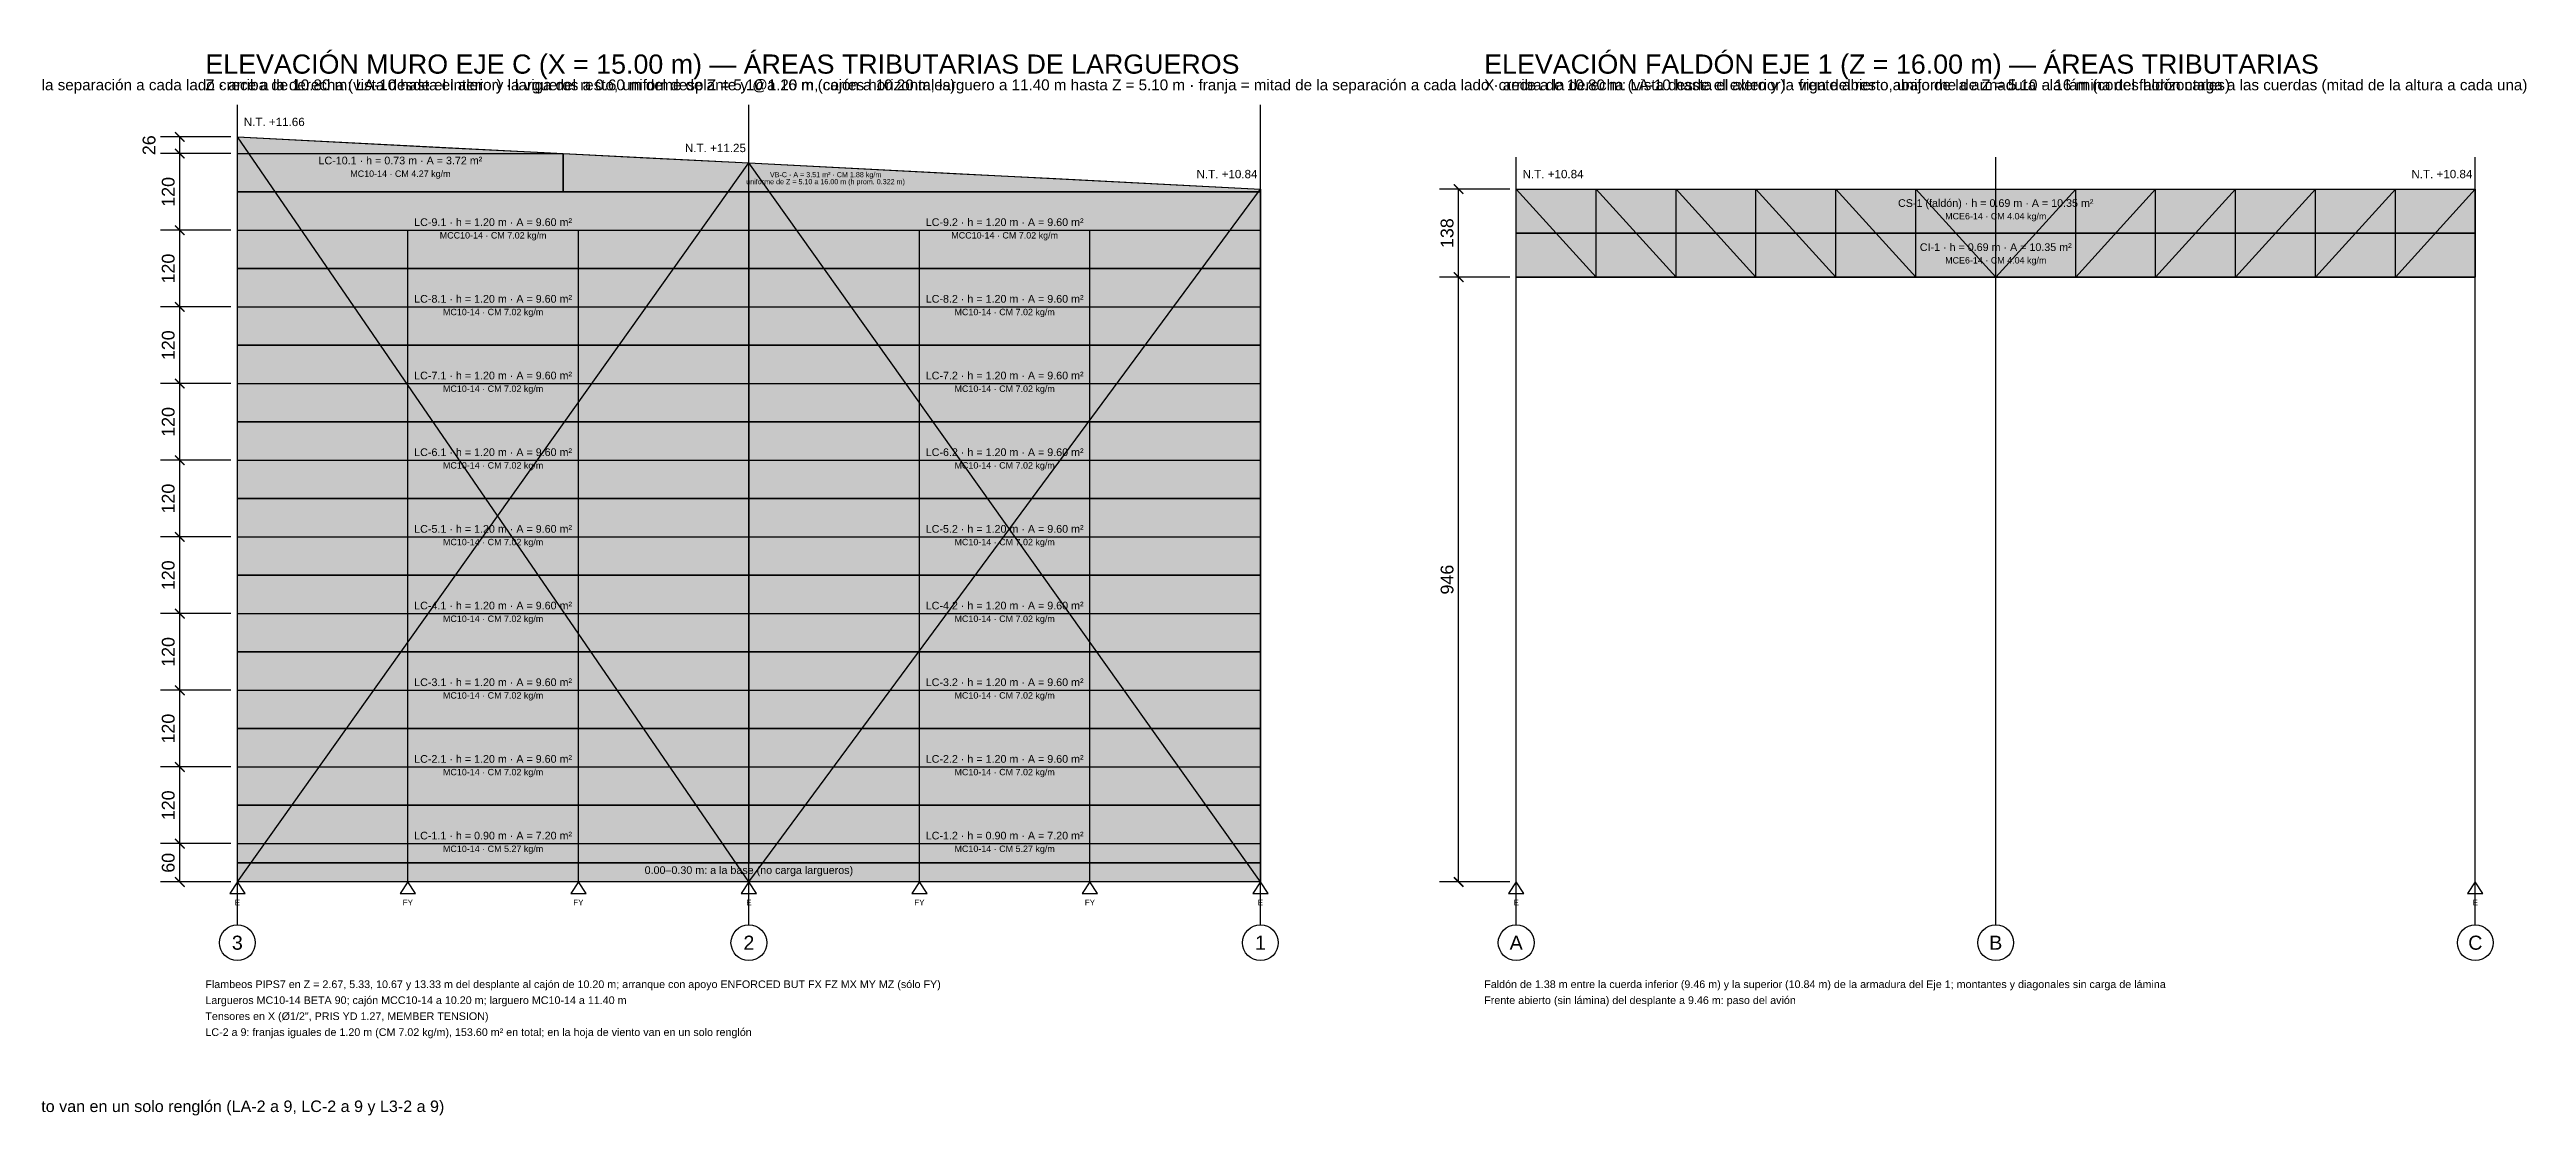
# Model space of a CAD drawing. Header units: metres. Extents: x -2.5 to 75.8, y -37.7 to 2.5.
# Drawn here: x 37.06 to 75.8, y -37.65 to -20.97 of the extents above; entities that cross this region are included whole.
import ezdxf
from ezdxf.enums import TextEntityAlignment as Align

# ---------------------------------------------------------------- set-up
doc = ezdxf.new("R2010")
doc.units = ezdxf.units.M
for name, color, linetype in [('APOYOS', 6, 'Continuous'), ('AT-MUROS', 130, 'Continuous'), ('AT-NO-CARGA', 9, 'Continuous'), ('AT-VIGAS', 30, 'Continuous'), ('C-14', 30, 'Continuous'), ('COLUMNAS', 7, 'Continuous'), ('COTAS', 3, 'Continuous'), ('EJES', 8, 'Continuous'), ('MC10-14', 40, 'Continuous'), ('MCC10-14', 5, 'Continuous'), ('MCE10-14', 3, 'Continuous'), ('MCE6-14', 30, 'Continuous'), ('PIPS7', 8, 'Continuous'), ('TENSORES', 1, 'Continuous'), ('TEXTO', 7, 'Continuous'), ('TEXTO-AT', 250, 'Continuous'), ('TITULOS', 2, 'Continuous')]:
    doc.layers.add(name, color=color, linetype=linetype)
doc.styles.add('ARIAL', font='arial.ttf')
doc.dimstyles.new('AT-CM', dxfattribs={"dimtxt": 0.2, "dimasz": 0.15, "dimexe": 0.3, "dimexo": 0.1, "dimgap": 0.08, "dimtad": 1, "dimdec": 0, "dimlfac": 100, "dimtxsty": 'ARIAL', "dimblk": 'ARCHTICK', "dimcen": 2.5, "dimazin": 3, "dimtfac": 1, "dimtmove": 0, "dimatfit": 3})

# ---------------------------------------------------------------- blocks, each defined once
blk = doc.blocks.new('_ARCHTICK')
at = {"color": 0, "linetype": 'BYBLOCK', "const_width": 0.15}
blk.add_lwpolyline([(-0.5, -0.5), (0.5, 0.5)], dxfattribs=at)

msp = doc.modelspace()

# ---------------------------------------------------------------- hatches: boundary and pattern name
at = {"layer": 'AT-MUROS'}
for color, points in [(254, [(40, -23.2), (40, -22.34), (45.098, -22.6), (45.098, -23.2)]), (151, [(40, -24.4), (40, -23.2), (48, -23.2), (48, -24.4)]), (151, [(48, -24.4), (48, -23.2), (56, -23.2), (56, -24.4)]), (254, [(40, -25.6), (40, -24.4), (48, -24.4), (48, -25.6)]), (254, [(48, -25.6), (48, -24.4), (56, -24.4), (56, -25.6)]), (151, [(40, -26.8), (40, -25.6), (48, -25.6), (48, -26.8)]), (151, [(48, -26.8), (48, -25.6), (56, -25.6), (56, -26.8)]), (254, [(40, -28), (40, -26.8), (48, -26.8), (48, -28)]), (254, [(48, -28), (48, -26.8), (56, -26.8), (56, -28)]), (151, [(40, -29.2), (40, -28), (48, -28), (48, -29.2)]), (151, [(48, -29.2), (48, -28), (56, -28), (56, -29.2)]), (254, [(40, -30.4), (40, -29.2), (48, -29.2), (48, -30.4)]), (254, [(48, -30.4), (48, -29.2), (56, -29.2), (56, -30.4)]), (151, [(40, -31.6), (40, -30.4), (48, -30.4), (48, -31.6)]), (151, [(48, -31.6), (48, -30.4), (56, -30.4), (56, -31.6)]), (254, [(40, -32.8), (40, -31.6), (48, -31.6), (48, -32.8)]), (254, [(48, -32.8), (48, -31.6), (56, -31.6), (56, -32.8)]), (151, [(40, -33.7), (40, -32.8), (48, -32.8), (48, -33.7)]), (151, [(48, -33.7), (48, -32.8), (56, -32.8), (56, -33.7)])]:
    msp.add_hatch(color=color, dxfattribs=at).paths.add_polyline_path(points)
at = {"layer": 'AT-NO-CARGA'}
msp.add_hatch(color=254, dxfattribs=at).paths.add_polyline_path([(40, -34), (40, -33.7), (56, -33.7), (56, -34)])
at = {"layer": 'AT-VIGAS'}
for color, points in [(31, [(45.098, -23.2), (45.098, -22.6), (48, -22.748), (56, -23.156), (56, -23.2)]), (31, [(60, -23.846), (60, -23.156), (75, -23.156), (75, -23.846)]), (41, [(60, -24.536), (60, -23.846), (75, -23.846), (75, -24.536)])]:
    msp.add_hatch(color=color, dxfattribs=at).paths.add_polyline_path(points)

# ---------------------------------------------------------------- linework, layer by layer
at = {"layer": 'APOYOS'}
for points in [[(40, -34), (39.88, -34.18), (40.12, -34.18)], [(42.66667, -34), (42.54667, -34.18), (42.78667, -34.18)], [(45.33333, -34), (45.21333, -34.18), (45.45333, -34.18)], [(48, -34), (47.88, -34.18), (48.12, -34.18)], [(50.6667, -34), (50.5467, -34.18), (50.7867, -34.18)], [(53.3333, -34), (53.2133, -34.18), (53.4533, -34.18)], [(56, -34), (55.88, -34.18), (56.12, -34.18)], [(60, -34), (59.88, -34.18), (60.12, -34.18)], [(75, -34), (74.88, -34.18), (75.12, -34.18)]]:
    msp.add_lwpolyline(points, close=True, dxfattribs=at)
at = {"layer": 'AT-MUROS'}
for points in [[(40, -23.2), (40, -22.34), (45.098, -22.6), (45.098, -23.2)], [(40, -24.4), (40, -23.2), (48, -23.2), (48, -24.4)], [(48, -24.4), (48, -23.2), (56, -23.2), (56, -24.4)], [(40, -25.6), (40, -24.4), (48, -24.4), (48, -25.6)], [(48, -25.6), (48, -24.4), (56, -24.4), (56, -25.6)], [(40, -26.8), (40, -25.6), (48, -25.6), (48, -26.8)], [(48, -26.8), (48, -25.6), (56, -25.6), (56, -26.8)], [(40, -28), (40, -26.8), (48, -26.8), (48, -28)], [(48, -28), (48, -26.8), (56, -26.8), (56, -28)], [(40, -29.2), (40, -28), (48, -28), (48, -29.2)], [(48, -29.2), (48, -28), (56, -28), (56, -29.2)], [(40, -30.4), (40, -29.2), (48, -29.2), (48, -30.4)], [(48, -30.4), (48, -29.2), (56, -29.2), (56, -30.4)], [(40, -31.6), (40, -30.4), (48, -30.4), (48, -31.6)], [(48, -31.6), (48, -30.4), (56, -30.4), (56, -31.6)], [(40, -32.8), (40, -31.6), (48, -31.6), (48, -32.8)], [(48, -32.8), (48, -31.6), (56, -31.6), (56, -32.8)], [(40, -33.7), (40, -32.8), (48, -32.8), (48, -33.7)], [(48, -33.7), (48, -32.8), (56, -32.8), (56, -33.7)]]:
    msp.add_lwpolyline(points, close=True, dxfattribs=at)
at = {"layer": 'AT-NO-CARGA'}
msp.add_lwpolyline([(40, -34), (40, -33.7), (56, -33.7), (56, -34)], close=True, dxfattribs=at)
at = {"layer": 'AT-VIGAS'}
for points in [[(45.098, -23.2), (45.098, -22.6), (48, -22.748), (56, -23.156), (56, -23.2)], [(60, -23.846), (60, -23.156), (75, -23.156), (75, -23.846)], [(60, -24.536), (60, -23.846), (75, -23.846), (75, -24.536)]]:
    msp.add_lwpolyline(points, close=True, dxfattribs=at)
at = {"layer": 'C-14'}
for p, q in [((60, -23.156), (61.25, -24.536)), ((61.25, -24.536), (61.25, -23.156)), ((61.25, -23.156), (62.5, -24.536)), ((62.5, -24.536), (62.5, -23.156)), ((62.5, -23.156), (63.75, -24.536)), ((63.75, -24.536), (63.75, -23.156)), ((63.75, -23.156), (65, -24.536)), ((65, -24.536), (65, -23.156)), ((65, -23.156), (66.25, -24.536)), ((66.25, -24.536), (66.25, -23.156)), ((66.25, -23.156), (67.5, -24.536)), ((67.5, -24.536), (67.5, -23.156)), ((68.75, -23.156), (67.5, -24.536)), ((68.75, -24.536), (68.75, -23.156)), ((70, -23.156), (68.75, -24.536)), ((70, -24.536), (70, -23.156)), ((71.25, -23.156), (70, -24.536)), ((71.25, -24.536), (71.25, -23.156)), ((72.5, -23.156), (71.25, -24.536)), ((72.5, -24.536), (72.5, -23.156)), ((73.75, -23.156), (72.5, -24.536)), ((73.75, -24.536), (73.75, -23.156)), ((75, -23.156), (73.75, -24.536))]:
    msp.add_line(p, q, dxfattribs=at)
at = {"layer": 'COLUMNAS'}
for p, q in [((40, -22.6), (40, -22.34)), ((40, -23.8), (40, -22.6)), ((48, -23.8), (48, -22.748)), ((56, -23.8), (56, -23.156)), ((60, -23.8), (60, -23.156)), ((75, -23.8), (75, -23.156)), ((40, -25), (40, -23.8)), ((48, -24.128), (48, -23.8)), ((56, -24.536), (56, -23.8)), ((60, -24.536), (60, -23.8)), ((75, -24.536), (75, -23.8)), ((48, -25), (48, -24.128)), ((56, -25), (56, -24.536)), ((60, -25), (60, -24.536)), ((75, -25), (75, -24.536)), ((40, -26.2), (40, -25)), ((48, -26.2), (48, -25)), ((56, -26.2), (56, -25)), ((60, -26.2), (60, -25)), ((75, -26.2), (75, -25)), ((40, -27.4), (40, -26.2)), ((48, -27.4), (48, -26.2)), ((56, -27.4), (56, -26.2)), ((60, -27.4), (60, -26.2)), ((75, -27.4), (75, -26.2)), ((40, -28.6), (40, -27.4)), ((48, -28.6), (48, -27.4)), ((56, -28.6), (56, -27.4)), ((60, -28.6), (60, -27.4)), ((75, -28.6), (75, -27.4)), ((40, -29.8), (40, -28.6)), ((48, -29.8), (48, -28.6)), ((56, -29.8), (56, -28.6)), ((60, -29.8), (60, -28.6)), ((75, -29.8), (75, -28.6)), ((40, -31), (40, -29.8)), ((48, -31), (48, -29.8)), ((56, -31), (56, -29.8)), ((60, -31), (60, -29.8)), ((75, -31), (75, -29.8)), ((40, -32.2), (40, -31)), ((48, -32.2), (48, -31)), ((56, -32.2), (56, -31)), ((60, -32.2), (60, -31)), ((75, -32.2), (75, -31)), ((40, -33.4), (40, -32.2)), ((48, -33.4), (48, -32.2)), ((56, -33.4), (56, -32.2)), ((60, -33.4), (60, -32.2)), ((75, -33.4), (75, -32.2)), ((40, -34), (40, -33.4)), ((48, -34), (48, -33.4)), ((56, -34), (56, -33.4)), ((60, -34), (60, -33.4)), ((75, -34), (75, -33.4))]:
    msp.add_line(p, q, dxfattribs=at)
at = {"layer": 'EJES'}
for p, q in [((40, -34.67), (40, -21.84)), ((48, -34.67), (48, -21.84)), ((56, -34.67), (56, -21.84)), ((60, -34.67), (60, -22.656)), ((67.5, -34.67), (67.5, -22.656)), ((75, -34.67), (75, -22.656))]:
    msp.add_line(p, q, dxfattribs=at)
for centre in [(40, -34.95), (48, -34.95), (56, -34.95), (60, -34.95), (67.5, -34.95), (75, -34.95)]:
    msp.add_circle(centre, 0.28, dxfattribs=at)
at = {"layer": 'MC10-14'}
for p, q in [((40, -22.6), (42.66667, -22.6)), ((42.66667, -22.6), (45.09804, -22.6)), ((40, -25), (42.66667, -25)), ((42.66667, -25), (45.33333, -25)), ((45.33333, -25), (48, -25)), ((48, -25), (50.6667, -25)), ((50.6667, -25), (53.3333, -25)), ((53.3333, -25), (56, -25)), ((40, -26.2), (42.66667, -26.2)), ((42.66667, -26.2), (45.33333, -26.2)), ((45.33333, -26.2), (48, -26.2)), ((48, -26.2), (50.6667, -26.2)), ((50.6667, -26.2), (53.3333, -26.2)), ((53.3333, -26.2), (56, -26.2)), ((40, -27.4), (42.66667, -27.4)), ((42.66667, -27.4), (45.33333, -27.4)), ((45.33333, -27.4), (48, -27.4)), ((48, -27.4), (50.6667, -27.4)), ((50.6667, -27.4), (53.3333, -27.4)), ((53.3333, -27.4), (56, -27.4)), ((40, -28.6), (42.66667, -28.6)), ((42.66667, -28.6), (45.33333, -28.6)), ((45.33333, -28.6), (48, -28.6)), ((48, -28.6), (50.6667, -28.6)), ((50.6667, -28.6), (53.3333, -28.6)), ((53.3333, -28.6), (56, -28.6)), ((40, -29.8), (42.66667, -29.8)), ((42.66667, -29.8), (45.33333, -29.8)), ((45.33333, -29.8), (48, -29.8)), ((48, -29.8), (50.6667, -29.8)), ((50.6667, -29.8), (53.3333, -29.8)), ((53.3333, -29.8), (56, -29.8)), ((40, -31), (42.66667, -31)), ((42.66667, -31), (45.33333, -31)), ((45.33333, -31), (48, -31)), ((48, -31), (50.6667, -31)), ((50.6667, -31), (53.3333, -31)), ((53.3333, -31), (56, -31)), ((40, -32.2), (42.66667, -32.2)), ((42.66667, -32.2), (45.33333, -32.2)), ((45.33333, -32.2), (48, -32.2)), ((48, -32.2), (50.6667, -32.2)), ((50.6667, -32.2), (53.3333, -32.2)), ((53.3333, -32.2), (56, -32.2)), ((40, -33.4), (42.66667, -33.4)), ((42.66667, -33.4), (45.33333, -33.4)), ((45.33333, -33.4), (48, -33.4)), ((48, -33.4), (50.6667, -33.4)), ((50.6667, -33.4), (53.3333, -33.4)), ((53.3333, -33.4), (56, -33.4))]:
    msp.add_line(p, q, dxfattribs=at)
at = {"layer": 'MCC10-14'}
for p, q in [((40, -23.8), (42.66667, -23.8)), ((42.66667, -23.8), (45.33333, -23.8)), ((45.33333, -23.8), (48, -23.8)), ((48, -23.8), (50.6667, -23.8)), ((50.6667, -23.8), (53.3333, -23.8)), ((53.3333, -23.8), (56, -23.8))]:
    msp.add_line(p, q, dxfattribs=at)
at = {"layer": 'MCE10-14'}
for p, q in [((40, -22.34), (41.6, -22.4216)), ((41.6, -22.4216), (43.2, -22.5032)), ((43.2, -22.5032), (44.8, -22.5848)), ((44.8, -22.5848), (45.09804, -22.6)), ((45.09804, -22.6), (46.4, -22.6664)), ((46.4, -22.6664), (48, -22.748)), ((48, -22.748), (49.6, -22.8296)), ((49.6, -22.8296), (51.2, -22.9112)), ((51.2, -22.9112), (52.8, -22.9928)), ((52.8, -22.9928), (54.4, -23.0744)), ((54.4, -23.0744), (56, -23.156))]:
    msp.add_line(p, q, dxfattribs=at)
at = {"layer": 'MCE6-14'}
for p, q in [((60, -23.156), (61.25, -23.156)), ((61.25, -23.156), (62.5, -23.156)), ((62.5, -23.156), (63.75, -23.156)), ((63.75, -23.156), (65, -23.156)), ((65, -23.156), (66.25, -23.156)), ((66.25, -23.156), (67.5, -23.156)), ((67.5, -23.156), (68.75, -23.156)), ((68.75, -23.156), (70, -23.156)), ((70, -23.156), (71.25, -23.156)), ((71.25, -23.156), (72.5, -23.156)), ((72.5, -23.156), (73.75, -23.156)), ((73.75, -23.156), (75, -23.156)), ((60, -24.536), (61.25, -24.536)), ((61.25, -24.536), (62.5, -24.536)), ((62.5, -24.536), (63.75, -24.536)), ((63.75, -24.536), (65, -24.536)), ((65, -24.536), (66.25, -24.536)), ((66.25, -24.536), (67.5, -24.536)), ((67.5, -24.536), (68.75, -24.536)), ((68.75, -24.536), (70, -24.536)), ((70, -24.536), (71.25, -24.536)), ((71.25, -24.536), (72.5, -24.536)), ((72.5, -24.536), (73.75, -24.536)), ((73.75, -24.536), (75, -24.536))]:
    msp.add_line(p, q, dxfattribs=at)
at = {"layer": 'PIPS7'}
for p, q in [((42.66667, -25), (42.66667, -23.8)), ((45.33333, -25), (45.33333, -23.8)), ((50.6667, -25), (50.6667, -23.8)), ((53.3333, -25), (53.3333, -23.8)), ((42.66667, -26.2), (42.66667, -25)), ((45.33333, -26.2), (45.33333, -25)), ((50.6667, -26.2), (50.6667, -25)), ((53.3333, -26.2), (53.3333, -25)), ((42.66667, -27.4), (42.66667, -26.2)), ((45.33333, -27.4), (45.33333, -26.2)), ((50.6667, -27.4), (50.6667, -26.2)), ((53.3333, -27.4), (53.3333, -26.2)), ((42.66667, -28.6), (42.66667, -27.4)), ((45.33333, -28.6), (45.33333, -27.4)), ((50.6667, -28.6), (50.6667, -27.4)), ((53.3333, -28.6), (53.3333, -27.4)), ((42.66667, -29.8), (42.66667, -28.6)), ((45.33333, -29.8), (45.33333, -28.6)), ((50.6667, -29.8), (50.6667, -28.6)), ((53.3333, -29.8), (53.3333, -28.6)), ((42.66667, -31), (42.66667, -29.8)), ((45.33333, -31), (45.33333, -29.8)), ((50.6667, -31), (50.6667, -29.8)), ((53.3333, -31), (53.3333, -29.8)), ((42.66667, -32.2), (42.66667, -31)), ((45.33333, -32.2), (45.33333, -31)), ((50.6667, -32.2), (50.6667, -31)), ((53.3333, -32.2), (53.3333, -31)), ((42.66667, -33.4), (42.66667, -32.2)), ((45.33333, -33.4), (45.33333, -32.2)), ((50.6667, -33.4), (50.6667, -32.2)), ((53.3333, -33.4), (53.3333, -32.2)), ((42.66667, -34), (42.66667, -33.4)), ((45.33333, -34), (45.33333, -33.4)), ((50.6667, -34), (50.6667, -33.4)), ((53.3333, -34), (53.3333, -33.4))]:
    msp.add_line(p, q, dxfattribs=at)
at = {"layer": 'TENSORES'}
for p, q in [((48, -34), (40, -22.34)), ((40, -34), (48, -22.748)), ((56, -34), (48, -22.748)), ((48, -34), (56, -23.156))]:
    msp.add_line(p, q, dxfattribs=at)

# ---------------------------------------------------------------- texts
at = {"layer": 'APOYOS', "style": 'ARIAL'}
for s, p in [('E', (40, -34.32)), ('FY', (42.66667, -34.32)), ('FY', (45.33333, -34.32)), ('E', (48, -34.32)), ('FY', (50.6667, -34.32)), ('FY', (53.3333, -34.32)), ('E', (56, -34.32)), ('E', (60, -34.32)), ('E', (75, -34.32))]:
    msp.add_text(s, height=0.09, dxfattribs=at).set_placement(p, align=Align.MIDDLE_CENTER)
at = {"layer": 'EJES', "style": 'ARIAL'}
for s, p in [('3', (40, -34.95)), ('2', (48, -34.95)), ('1', (56, -34.95)), ('A', (60, -34.95)), ('B', (67.5, -34.95)), ('C', (75, -34.95))]:
    msp.add_text(s, height=0.22, dxfattribs=at).set_placement(p, align=Align.MIDDLE_CENTER)
at = {"layer": 'TEXTO', "style": 'ARIAL'}
for s, height, p in [('N.T. +11.66', 0.13, (40.1, -22.17)), ('N.T. +11.25', 0.13, (47, -22.578)), ('N.T. +10.84', 0.13, (55, -22.986)), ('N.T. +10.84', 0.13, (60.1, -22.986)), ('N.T. +10.84', 0.13, (74, -22.986)), ('NOSE DOCK H1 (ND1) · áreas tributarias del modelo 001_NOSE_DOCK_H1_R1.2.STD · cotas en cm (dibujo en metros) · CM techo 19.32 kg/m² · CV techo 20 kg/m² · CM muros 5.85 kg/m² · las mismas franjas aplican a viento (Excel 001_SISMO_VIENTO_SALVADOR_1.1, hoja VIENTO NTDV-97) · franjas de 1.20 m (CM 7.02 kg/m) en la hoja de viento van en un solo renglón (LA-2 a 9, LC-2 a 9 y L3-2 a 9)', 0.18, (-2.5, -37.6))]:
    msp.add_text(s, height=height, dxfattribs=at).set_placement(p)
at = {"layer": 'TEXTO-AT', "style": 'ARIAL'}
for s, p in [('LC-10.1 · h = 0.73 m · A = 3.72 m²', (42.55, -22.805)), ('LC-9.1 · h = 1.20 m · A = 9.60 m²', (44, -23.77)), ('LC-9.2 · h = 1.20 m · A = 9.60 m²', (52, -23.77)), ('CS-1 (faldón) · h = 0.69 m · A = 10.35 m²', (67.5, -23.471)), ('CI-1 · h = 0.69 m · A = 10.35 m²', (67.5, -24.161)), ('LC-8.1 · h = 1.20 m · A = 9.60 m²', (44, -24.97)), ('LC-8.2 · h = 1.20 m · A = 9.60 m²', (52, -24.97)), ('LC-7.1 · h = 1.20 m · A = 9.60 m²', (44, -26.17)), ('LC-7.2 · h = 1.20 m · A = 9.60 m²', (52, -26.17)), ('LC-6.1 · h = 1.20 m · A = 9.60 m²', (44, -27.37)), ('LC-6.2 · h = 1.20 m · A = 9.60 m²', (52, -27.37)), ('LC-5.1 · h = 1.20 m · A = 9.60 m²', (44, -28.57)), ('LC-5.2 · h = 1.20 m · A = 9.60 m²', (52, -28.57)), ('LC-4.1 · h = 1.20 m · A = 9.60 m²', (44, -29.77)), ('LC-4.2 · h = 1.20 m · A = 9.60 m²', (52, -29.77)), ('LC-3.1 · h = 1.20 m · A = 9.60 m²', (44, -30.97)), ('LC-3.2 · h = 1.20 m · A = 9.60 m²', (52, -30.97)), ('LC-2.1 · h = 1.20 m · A = 9.60 m²', (44, -32.17)), ('LC-2.2 · h = 1.20 m · A = 9.60 m²', (52, -32.17)), ('LC-1.1 · h = 0.90 m · A = 7.20 m²', (44, -33.37)), ('LC-1.2 · h = 0.90 m · A = 7.20 m²', (52, -33.37)), ('0.00–0.30 m: a la base (no carga largueros)', (48, -33.91))]:
    msp.add_text(s, height=0.12, dxfattribs=at).set_placement(p, align=Align.BOTTOM_CENTER)
for s, p in [('MC10-14 · CM 4.27 kg/m', (42.55, -22.865)), ('MCE6-14 · CM 4.04 kg/m', (67.5, -23.531)), ('MCC10-14 · CM 7.02 kg/m', (44, -23.83)), ('MCC10-14 · CM 7.02 kg/m', (52, -23.83)), ('MCE6-14 · CM 4.04 kg/m', (67.5, -24.221)), ('MC10-14 · CM 7.02 kg/m', (44, -25.03)), ('MC10-14 · CM 7.02 kg/m', (52, -25.03)), ('MC10-14 · CM 7.02 kg/m', (44, -26.23)), ('MC10-14 · CM 7.02 kg/m', (52, -26.23)), ('MC10-14 · CM 7.02 kg/m', (44, -27.43)), ('MC10-14 · CM 7.02 kg/m', (52, -27.43)), ('MC10-14 · CM 7.02 kg/m', (44, -28.63)), ('MC10-14 · CM 7.02 kg/m', (52, -28.63)), ('MC10-14 · CM 7.02 kg/m', (44, -29.83)), ('MC10-14 · CM 7.02 kg/m', (52, -29.83)), ('MC10-14 · CM 7.02 kg/m', (44, -31.03)), ('MC10-14 · CM 7.02 kg/m', (52, -31.03)), ('MC10-14 · CM 7.02 kg/m', (44, -32.23)), ('MC10-14 · CM 7.02 kg/m', (52, -32.23)), ('MC10-14 · CM 5.27 kg/m', (44, -33.43)), ('MC10-14 · CM 5.27 kg/m', (52, -33.43))]:
    msp.add_text(s, height=0.1, dxfattribs=at).set_placement(p, align=Align.TOP_CENTER)
for s, p in [('uniforme de Z = 5.10 a 16.00 m (h prom. 0.322 m)', (49.2, -23.04)), ('VB-C · A = 3.51 m² · CM 1.88 kg/m', (49.2, -22.93))]:
    msp.add_text(s, height=0.08, dxfattribs=at).set_placement(p, align=Align.MIDDLE_CENTER)
for s, p in [('Flambeos PIPS7 en Z = 2.67, 5.33, 10.67 y 13.33 m del desplante al cajón de 10.20 m; arranque con apoyo ENFORCED BUT FX FZ MX MY MZ (sólo FY)', (39.5, -35.66)), ('Faldón de 1.38 m entre la cuerda inferior (9.46 m) y la superior (10.84 m) de la armadura del Eje 1; montantes y diagonales sin carga de lámina', (59.5, -35.66)), ('Largueros MC10-14 BETA 90; cajón MCC10-14 a 10.20 m; larguero MC10-14 a 11.40 m', (39.5, -35.91)), ('Frente abierto (sin lámina) del desplante a 9.46 m: paso del avión', (59.5, -35.91)), ('Tensores en X (Ø1/2", PRIS YD 1.27, MEMBER TENSION)', (39.5, -36.16)), ('LC-2 a 9: franjas iguales de 1.20 m (CM 7.02 kg/m), 153.60 m² en total; en la hoja de viento van en un solo renglón', (39.5, -36.41))]:
    msp.add_text(s, height=0.12, dxfattribs=at).set_placement(p)
at = {"layer": 'TITULOS', "style": 'ARIAL'}
for s, height, p in [('ELEVACIÓN MURO EJE C (X = 15.00 m) — ÁREAS TRIBUTARIAS DE LARGUEROS', 0.3, (39.5, -21.35)), ('ELEVACIÓN FALDÓN EJE 1 (Z = 16.00 m) — ÁREAS TRIBUTARIAS', 0.3, (59.5, -21.35)), ('Z crece a la derecha (vista desde el exterior) · largueros a 0.60 m del desplante y @1.20 m, cajón a 10.20 m, larguero a 11.40 m hasta Z = 5.10 m · franja = mitad de la separación a cada lado · arriba de 10.80 m: LA-10 hasta el alero y la viga del resto, uniforme de Z = 5.10 a 16 m (cortes horizontales)', 0.17, (19.5, -21.61)), ('Z crece a la derecha (vista desde el interior) · largueros a 0.60 m del desplante y @1.20 m, cajón a 10.20 m, larguero a 11.40 m hasta Z = 5.10 m · franja = mitad de la separación a cada lado · arriba de 10.80 m: LA-10 hasta el alero y la viga del resto, uniforme de Z = 5.10 a 16 m (cortes horizontales)', 0.17, (39.5, -21.61)), ('X crece a la derecha (vista desde el exterior) · frente abierto abajo de la armadura · la lámina del faldón carga a las cuerdas (mitad de la altura a cada una)', 0.17, (59.5, -21.61))]:
    msp.add_text(s, height=height, dxfattribs=at).set_placement(p)

# ---------------------------------------------------------------- dimensions: what is measured, and where the dimension line sits
at = {"layer": 'COTAS'}
for base, p1, p2 in [((39.1, -22.6), (40, -22.6), (40, -22.34)), ((39.1, -23.8), (40, -23.8), (40, -22.6)), ((59.1, -24.536), (60, -24.536), (60, -23.156)), ((39.1, -25), (40, -25), (40, -23.8)), ((59.1, -34), (60, -34), (60, -24.536)), ((39.1, -26.2), (40, -26.2), (40, -25)), ((39.1, -27.4), (40, -27.4), (40, -26.2)), ((39.1, -28.6), (40, -28.6), (40, -27.4)), ((39.1, -29.8), (40, -29.8), (40, -28.6)), ((39.1, -31), (40, -31), (40, -29.8)), ((39.1, -32.2), (40, -32.2), (40, -31)), ((39.1, -33.4), (40, -33.4), (40, -32.2)), ((39.1, -34), (40, -34), (40, -33.4))]:
    msp.add_linear_dim(base=base, p1=p1, p2=p2, angle=90, dimstyle='AT-CM', dxfattribs=at).render()

doc.saveas('drawing.dxf')
